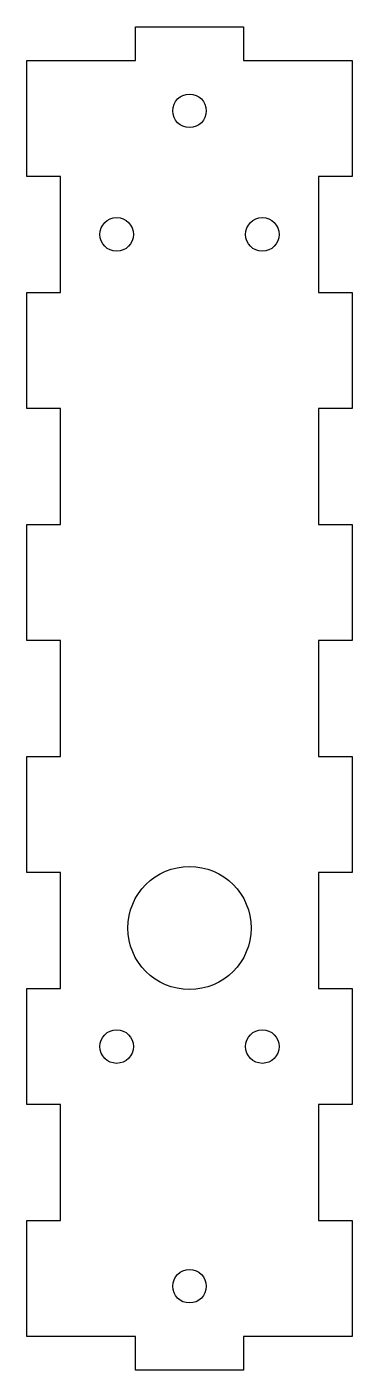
# Model space of a CAD drawing. Extents: x 4 to 32, y -60 to 60.
import ezdxf

# ---------------------------------------------------------------- set-up
doc = ezdxf.new("R2010")
doc.units = 0
doc.header["$MEASUREMENT"] = 0
doc.layers.add('VISIBLE', color=7, linetype='CONTINUOUS')

msp = doc.modelspace()

# ---------------------------------------------------------------- linework, layer by layer
at = {"layer": 'VISIBLE'}
for p, q in [((13.17, 59.59), (22.83, 59.59)), ((13.17, 56.59), (13.17, 59.59)), ((22.83, 59.59), (22.83, 56.59)), ((3.5, 56.59), (13.17, 56.59)), ((3.5, 46.23), (3.5, 56.59)), ((22.83, 56.59), (32.5, 56.59)), ((32.5, 56.59), (32.5, 46.23)), ((6.5, 46.23), (3.5, 46.23)), ((6.5, 35.86), (6.5, 46.23)), ((29.5, 46.23), (29.5, 35.86)), ((32.5, 46.23), (29.5, 46.23)), ((3.5, 35.86), (6.5, 35.86)), ((3.5, 25.5), (3.5, 35.86)), ((29.5, 35.86), (32.5, 35.86)), ((32.5, 35.86), (32.5, 25.5)), ((6.5, 25.5), (3.5, 25.5)), ((6.5, 15.14), (6.5, 25.5)), ((29.5, 25.5), (29.5, 15.14)), ((32.5, 25.5), (29.5, 25.5)), ((3.5, 15.14), (6.5, 15.14)), ((3.5, 4.77), (3.5, 15.14)), ((29.5, 15.14), (32.5, 15.14)), ((32.5, 15.14), (32.5, 4.77)), ((6.5, 4.77), (3.5, 4.77)), ((6.5, -5.59), (6.5, 4.77)), ((29.5, 4.77), (29.5, -5.59)), ((32.5, 4.77), (29.5, 4.77)), ((3.5, -5.59), (6.5, -5.59)), ((3.5, -15.96), (3.5, -5.59)), ((29.5, -5.59), (32.5, -5.59)), ((32.5, -5.59), (32.5, -15.96)), ((6.5, -15.96), (3.5, -15.96)), ((6.5, -26.32), (6.5, -15.96)), ((29.5, -15.96), (29.5, -26.32)), ((32.5, -15.96), (29.5, -15.96)), ((3.5, -26.32), (6.5, -26.32)), ((3.5, -36.68), (3.5, -26.32)), ((29.5, -26.32), (32.5, -26.32)), ((32.5, -26.32), (32.5, -36.68)), ((6.5, -36.68), (3.5, -36.68)), ((6.5, -47.05), (6.5, -36.68)), ((29.5, -36.68), (29.5, -47.05)), ((32.5, -36.68), (29.5, -36.68)), ((3.5, -47.05), (6.5, -47.05)), ((3.5, -57.41), (3.5, -47.05)), ((29.5, -47.05), (32.5, -47.05)), ((32.5, -47.05), (32.5, -57.41)), ((13.17, -57.41), (3.5, -57.41)), ((13.17, -60.41), (13.17, -57.41)), ((22.83, -57.41), (22.83, -60.41)), ((32.5, -57.41), (22.83, -57.41)), ((22.83, -60.41), (13.17, -60.41))]:
    msp.add_line(p, q, dxfattribs=at)
for centre, radius in [((18, 52.09), 1.5), ((11.5, 41.05), 1.5), ((24.5, 41.05), 1.5), ((18, -20.91), 5.5), ((11.5, -31.5), 1.5), ((24.5, -31.5), 1.5), ((18, -52.91), 1.5)]:
    msp.add_circle(centre, radius, dxfattribs=at)

doc.saveas('drawing.dxf')
